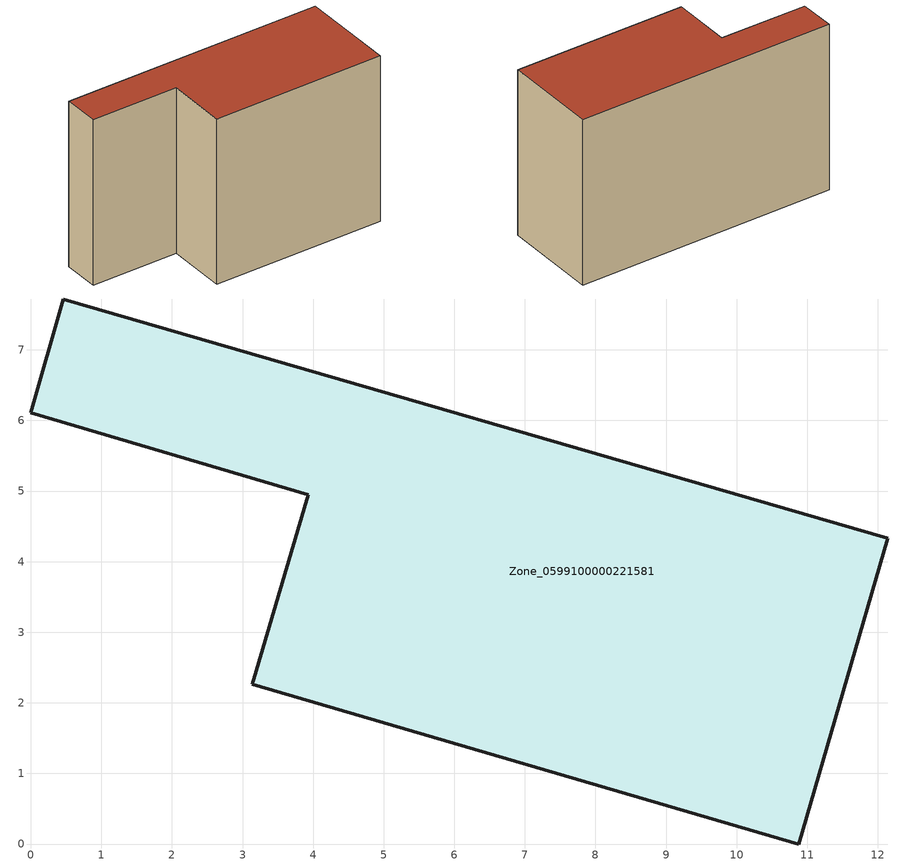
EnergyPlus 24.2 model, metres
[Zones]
Zone_0599100000221581
 floor ground (C_G): 12.14,4.33 10.88,0 3.14,2.26 3.93,4.95 0,6.11 0.46,7.72 z0
 wall outside (C_F): 10.88,0 12.14,4.33 0.46,7.72 0,6.11 3.93,4.95 3.14,2.26 10.88,0 z0:7.93
 roof outside (C_R): 3.14,2.26 10.88,0 12.14,4.33 0.46,7.72 0,6.11 3.93,4.95 z7.93
[BUILDING]
Pand.0599100000221581: North Axis=0; Terrain=City; Loads Convergence Tolerance Value=0.04; Temperature Convergence Tolerance Value=0.4; Solar Distribution=FullExterior; Maximum Number of Warmup Days=25; Minimum Number of Warmup Days=1
[Site:Location]
Rotterdam.The.Hague.AP_ZH_NLD Design_Conditions: Latitude=51.96; Longitude=4.45; Time Zone=1; Elevation=-4.5
[SITE:GROUNDTEMPERATURE:BUILDINGSURFACE]
18, 18, 18, 18, 18, 18, 18, 18, 18, 18, 18, 18
[MATERIAL] Thermal Absorptance=0.9; Solar Absorptance=0.7; Visible Absorptance=0.7
Name | Roughness | Thickness | Conductivity | Density | Specific Heat
G.TI.1946 | MediumSmooth | 0.15 | 1 | 540 | 1210
F.TI.1946 | Rough | 0.3 | 0.857143 | 1920 | 840
R.TI.1946 | MediumRough | 0.2 | 0.1 | 1500 | 1000
[CONSTRUCTION]
C_G: G.TI.1946
C_F: F.TI.1946
C_R: R.TI.1946
[ZONE]
Zone_0599100000221581: Type=1; Multiplier=1; Ceiling Height=Autocalculate; Volume=Autocalculate; Floor Area=autocalculate; Part of Total Floor Area=Yes
[ZONEINFILTRATION:DESIGNFLOWRATE]
Infil_Zone_0599100000221581: Zone or ZoneList or Space or SpaceList=Zone_0599100000221581; Schedule=AlwaysOn; Design Flow Rate Calculation Method=Flow/Area; Flow Rate per Floor Area=0.003; Constant Term Coefficient=1; Temperature Term Coefficient=0; Velocity Term Coefficient=0; Velocity Squared Term Coefficient=0
[HVACTEMPLATE:ZONE:IDEALLOADSAIRSYSTEM]
Zone_0599100000221581: Maximum Heating Supply Air Temperature=50; Minimum Cooling Supply Air Temperature=13; Maximum Heating Supply Air Humidity Ratio=0.0156; Minimum Cooling Supply Air Humidity Ratio=0.0077; Heating Limit=NoLimit; Cooling Limit=NoLimit; Dehumidification Control Type=ConstantSensibleHeatRatio; Cooling Sensible Heat Ratio=0.7; Dehumidification Setpoint=60; Humidification Control Type=None; Humidification Setpoint=30; Outdoor Air Method=None; Outdoor Air Flow Rate per Person=0.00944; Outdoor Air Flow Rate per Zone Floor Area=0; Outdoor Air Flow Rate per Zone=0; Demand Controlled Ventilation Type=None; Outdoor Air Economizer Type=NoEconomizer; Heat Recovery Type=None; Sensible Heat Recovery Effectiveness=0.7; Latent Heat Recovery Effectiveness=0.65
[ZONECONTROL:THERMOSTAT]
ThermostatControl_Zone_0599100000221581: Zone or ZoneList=Zone_0599100000221581; Control Type Schedule=DualSetpointControlType; Control 1=Thermostat_Zone_0599100000221581; Temperature Difference Between Cutout And Setpoint=0
[THERMOSTATSETPOINT:DUALSETPOINT]
Thermostat_Zone_0599100000221581: Heating Setpoint Temperature Schedule=HeatingSetpoint_Zone_0599100000221581; Cooling Setpoint Temperature Schedule=CoolingSetpoint_Zone_0599100000221581
[SCHEDULE:COMPACT]
HeatingSetpoint_Zone_0599100000221581: Through: 12/31, For: AllDays, Until: 24:00, 21
CoolingSetpoint_Zone_0599100000221581: Through: 12/31, For: AllDays, Until: 24:00, 24
DualSetpointControlType: Through: 12/31, For: AllDays, Until: 24:00, 4
AlwaysOn: Through: 12/31, For: AllDays, Until: 24:00, 1
